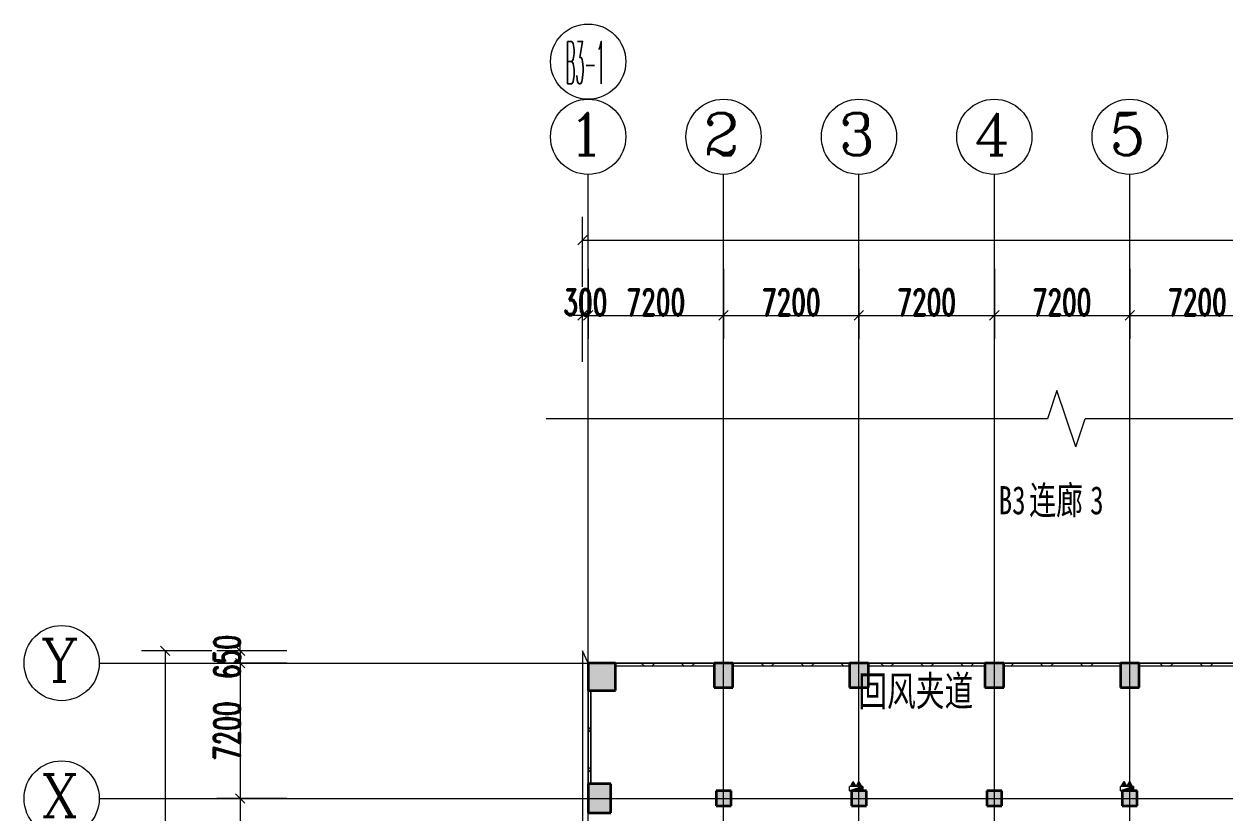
# Model space of a CAD drawing. Header units: millimetres. Extents: x -172041 to 399210, y -31706 to 192400.
# Drawn here: x -30000 to 33864, y 150425 to 192400 of the extents above; entities that cross this region are included whole.
import ezdxf

# ---------------------------------------------------------------- set-up
doc = ezdxf.new("R2010")
doc.units = ezdxf.units.MM
doc.linetypes.add('轴网线', pattern=[22.04, 18.38, -1.83, 0, -1.83])
doc.layers.get('0').update_dxf_attribs({"color": 8})
doc.layers.get('Defpoints').update_dxf_attribs({"color": 8})
for name, color, linetype, lineweight in [('A-ANNO-DIMS', 8, 'Continuous', 9), ('A-ANNO-NOTE', 8, 'Continuous', 5), ('A-AREA-IDEN', 8, 'Continuous', 9), ('A-DETL-GENF', 8, 'Continuous', 18), ('A-WALL', 8, 'Continuous', 5), ('A-WALL-FNSH', 8, 'Continuous', 9), ('A-WALL-PATT', 8, 'Continuous', 9), ('G-ANNO-TEXT', 8, 'Continuous', 9), ('M-EQPM', 8, 'Continuous', 5), ('S-COLS', 8, 'Continuous', 5), ('S-GRID', 8, 'Continuous', 9), ('S-GRID-IDEN', 8, 'Continuous', 9)]:
    doc.layers.add(name, color=color, linetype=linetype, lineweight=lineweight)
doc.styles.add('RomanC', font='romanc__.ttf', dxfattribs={"height": 2250})
doc.styles.add('RomanC_2', font='romanc__.ttf', dxfattribs={"width": 0.25, "height": 2250})
doc.styles.add('RomanD_3', font='romand__.ttf', dxfattribs={"width": 0.65, "height": 1400})
doc.styles.add('仿宋_2', font='', dxfattribs={"width": 0.7, "height": 1500})
doc.styles.add('仿宋_4', font='', dxfattribs={"width": 0.7, "height": 1600})
doc.styles.get('仿宋_2').set_extended_font_data('FangSong')
doc.styles.get('仿宋_4').set_extended_font_data('FangSong')
doc.dimstyles.new('第一_二道尺寸线', dxfattribs={"dimscale": 304.8, "dimtxt": 1405.004626, "dimasz": 1.64042, "dimexe": 4.10105, "dimexo": 0.0625, "dimgap": 0, "dimtad": 1, "dimdec": 0, "dimzin": 0, "dimdsep": 46, "dimtxsty": 'RomanD_3', "dimblk1": 'OBLIQUE', "dimblk2": 'OBLIQUE', "dimsah": 1, "dimcen": 0.09, "dimazin": 0, "dimtfac": 1, "dimtdec": 4, "dimtix": 1, "dimtmove": 0, "dimatfit": 3, "dimfxl": 8.2021, "dimfxlon": 1, "dimtvp": 1, "dimtolj": 1, "dimtzin": 0, "dimlwd": 18, "dimlwe": 18, "dimarcsym": 2})
pattern_1 = [(45, (-5e-09, 2e-10), (-1060.66, 1060.66), []), (135, (-5e-09, 2e-10), (-1060.66, -1060.66), [])]

# ---------------------------------------------------------------- blocks, each defined once
blk = doc.blocks.new('X-ST-F3-02-C-001_HLP2_rvt-1-LAY-2F-1_500-A')
at = {"layer": 'S-COLS', "true_color": 0xc0c0c0}
for points in [[(547, 156950), (1450, 156950), (1450, 158400), (0, 158400), (5, 156950), (494, 156950)], [(7700, 157100), (7700, 158400), (6700, 158400), (6700, 157100)], [(13900, 157100), (14900, 157100), (14900, 158400), (13900, 158400), (13900, 158150)], [(22100, 157100), (22100, 158400), (21100, 158400), (21100, 157100)], [(29300, 157100), (29300, 158400), (28300, 158400), (28300, 157100), (29072, 157100)], [(732, 150425), (1200, 150425), (1200, 151975), (0, 151975), (0, 150425), (150, 150425)], [(7600, 150800), (7600, 151600), (6800, 151600), (6800, 150800)], [(14800, 150800), (14800, 151600), (14000, 151600), (14000, 150800)], [(22000, 150800), (22000, 151600), (21200, 151600), (21200, 150800)], [(29200, 150800), (29200, 151600), (28400, 151600), (28400, 150800)]]:
    blk.add_hatch(color=9, dxfattribs=at).paths.add_polyline_path(points, flags=0)
at = {"layer": 'S-COLS', "color": 7, "lineweight": 35}
for p, q in [((1450, 158400), (0, 158400)), ((0, 158400), (0, 156950)), ((1450, 156950), (1450, 158400)), ((7700, 158400), (6700, 158400)), ((6700, 158400), (6700, 157100)), ((7700, 157100), (7700, 158400)), ((14900, 158400), (13900, 158400)), ((13900, 158400), (13900, 157100)), ((14900, 157100), (14900, 158400)), ((22100, 158400), (21100, 158400)), ((21100, 158400), (21100, 157100)), ((22100, 157100), (22100, 158400)), ((29300, 158400), (28300, 158400)), ((28300, 158400), (28300, 157100)), ((29300, 157100), (29300, 158400)), ((0, 156950), (1450, 156950)), ((6700, 157100), (7700, 157100)), ((13900, 157100), (14900, 157100)), ((21100, 157100), (22100, 157100)), ((28300, 157100), (29300, 157100)), ((1200, 151975), (0, 151975)), ((0, 151975), (0, 150425)), ((1200, 150425), (1200, 151975)), ((7600, 151600), (6800, 151600)), ((6800, 151600), (6800, 150800)), ((7600, 150800), (7600, 151600)), ((14800, 151600), (14000, 151600)), ((14000, 151600), (14000, 150800)), ((14800, 150800), (14800, 151600)), ((22000, 151600), (21200, 151600)), ((21200, 151600), (21200, 150800)), ((22000, 150800), (22000, 151600)), ((29200, 151600), (28400, 151600)), ((28400, 151600), (28400, 150800)), ((29200, 150800), (29200, 151600)), ((6800, 150800), (7600, 150800)), ((14000, 150800), (14800, 150800)), ((21200, 150800), (22000, 150800)), ((28400, 150800), (29200, 150800)), ((0, 150425), (1200, 150425))]:
    blk.add_line(p, q, dxfattribs=at)
blk = doc.blocks.new('剖切号 - 剖切号-930156-LAY-2F-1_500-A')
at = {"layer": 'A-DETL-GENF', "color": 91, "lineweight": 5, "true_color": 0x77ff77}
for p, q in [((0, 27666), (0, 1000)), ((1500, 500), (0, 1000)), ((1500, 500), (-1500, -500)), ((-1500, -500), (0, -1000)), ((0, -1000), (0, -27666))]:
    blk.add_line(p, q, dxfattribs=at)
blk = doc.blocks.new('X-AR-F3-00-W-003_HLP2_rvt-1-LAY-2F-1_500-A')
at = {"color": 91, "lineweight": 5, "true_color": 0x77ff77, "rotation": 269.9999999999998}
blk.add_blockref('剖切号 - 剖切号-930156-LAY-2F-1_500-A', (25431, 171400), dxfattribs=at)
at = {"layer": 'G-ANNO-TEXT', "color": 8, "lineweight": 15, "true_color": 0x777777, "char_height": 1500, "attachment_point": 1, "style": '仿宋_2'}
for s, insert, width in [('连廊', (23454, 167814), 3928.27), ('B3', (21833, 167814), 1964.13), ('\\f仿宋|b0|i0|c134|p49|;\\W.7;3', (26695, 167814), 982.07)]:
    blk.add_mtext(s, dxfattribs=dict(at, insert=insert, width=width))
blk = doc.blocks.new('室内消火栓箱_带灭火器__左右式_ - SG24D65-P-V60-LAY-2F-1_500-A')
at = {"layer": 'A-DETL-GENF', "lineweight": 5}
blk.add_hatch(color=256, dxfattribs=at).paths.add_polyline_path([(-350, 0), (-350, -240), (350, 0), (250, 0)], flags=0)
h = blk.add_hatch(color=256, dxfattribs=at)
h.paths.add_polyline_path([(-195, -280), (-195, -370), (-105, -370), (-105, -280)], flags=0)
h.paths.add_polyline_path([(105, -280), (105, -370), (195, -370), (195, -280)], flags=0)
for p, q in [((-350, -240), (350, 0)), ((-350, -240), (-350, 0)), ((-350, 0), (-350, -240)), ((-350, -240), (350, 0)), ((350, 0), (250, 0)), ((350, 0), (250, 0)), ((-350, -240), (350, -240)), ((-300, -240), (-150, -500)), ((-105, -280), (-195, -280)), ((-195, -280), (-195, -370)), ((-195, -370), (-105, -370)), ((0, -240), (-150, -500)), ((-105, -370), (-105, -280)), ((0, -240), (150, -500)), ((195, -280), (105, -280)), ((105, -280), (105, -370)), ((105, -370), (195, -370)), ((300, -240), (150, -500)), ((195, -370), (195, -280))]:
    blk.add_line(p, q, dxfattribs=at)
at = {"layer": 'M-EQPM'}
blk.add_line((350, 0), (350, -240), dxfattribs=at)
blk = doc.blocks.new('轴网 - 宽度系数 1_0-670626-LAY-2F-1_500-A')
at = {"layer": 'S-GRID-IDEN'}
blk.add_circle((0, 0), 4, dxfattribs=at)
blk = doc.blocks.new('_Oblique')
at = {"color": 0, "linetype": 'ByBlock', "lineweight": -2}
blk.add_line((-0.5, -0.5), (0.5, 0.5), dxfattribs=at)
blk = doc.blocks.new('DIMBLOCK37-LAY-2F-1_500-A')
at = {"layer": 'A-ANNO-DIMS', "color": 0, "lineweight": 18, "transparency": 16777216}
for p, q in [((-16019.05, 159050), (-19750, 159050)), ((-18500, 159050), (-18500, 159550)), ((-18500, 159050), (-18500, 158400)), ((-16019.05, 158400), (-19750, 158400)), ((-18500, 158400), (-18500, 157900))]:
    blk.add_line(p, q, dxfattribs=at)
at = {"layer": 'Defpoints', "color": 0, "transparency": 16777216}
for p in [(-16000, 159050), (-18500, 158400), (-16000, 158400)]:
    blk.add_point(p, dxfattribs=at)
at = {"layer": 'A-ANNO-DIMS', "color": 0, "lineweight": 18, "transparency": 16777216, "xscale": 500.0000000000001, "yscale": 500.0000000000001, "zscale": 500.0000000000001}
for p, rotation in [((-18500, 159050), 270), ((-18500, 158400), 90)]:
    blk.add_blockref('_Oblique', p, dxfattribs=dict(at, rotation=rotation))
at = {"layer": 'A-ANNO-DIMS', "color": 0, "lineweight": 18, "transparency": 16777216, "insert": (-19200, 158725), "char_height": 1400, "width": 2918.0865, "attachment_point": 5, "rotation": 90, "style": 'RomanD_3'}
blk.add_mtext('\\A1;650', dxfattribs=at)
blk = doc.blocks.new('DIMBLOCK38-LAY-2F-1_500-A')
at = {"layer": 'A-ANNO-DIMS', "color": 0, "lineweight": 18, "transparency": 16777216}
for p, q in [((-16019.05, 158400), (-19750, 158400)), ((-18500, 158400), (-18500, 151200)), ((-16019.05, 151200), (-19750, 151200))]:
    blk.add_line(p, q, dxfattribs=at)
at = {"layer": 'Defpoints', "color": 0, "transparency": 16777216}
for p in [(-16000, 158400), (-18500, 151200), (-16000, 151200)]:
    blk.add_point(p, dxfattribs=at)
at = {"layer": 'A-ANNO-DIMS', "color": 0, "lineweight": 18, "transparency": 16777216, "xscale": 500.0000000000001, "yscale": 500.0000000000001, "zscale": 500.0000000000001}
for p, rotation in [((-18500, 158400), 90), ((-18500, 151200), 270)]:
    blk.add_blockref('_Oblique', p, dxfattribs=dict(at, rotation=rotation))
at = {"layer": 'A-ANNO-DIMS', "color": 0, "lineweight": 18, "transparency": 16777216, "insert": (-19200, 154800), "char_height": 1400, "width": 3890.782, "attachment_point": 5, "rotation": 90, "style": 'RomanD_3'}
blk.add_mtext('\\A1;7200', dxfattribs=at)
blk = doc.blocks.new('DIMBLOCK39-LAY-2F-1_500-A')
at = {"layer": 'A-ANNO-DIMS', "color": 0, "lineweight": 18, "transparency": 16777216}
for p, q in [((-16019.05, 151200), (-19750, 151200)), ((-18500, 151200), (-18500, 144000)), ((-16019.05, 144000), (-19750, 144000))]:
    blk.add_line(p, q, dxfattribs=at)
at = {"layer": 'Defpoints', "color": 0, "transparency": 16777216}
for p in [(-16000, 151200), (-18500, 144000), (-16000, 144000)]:
    blk.add_point(p, dxfattribs=at)
at = {"layer": 'A-ANNO-DIMS', "color": 0, "lineweight": 18, "transparency": 16777216, "xscale": 500.0000000000001, "yscale": 500.0000000000001, "zscale": 500.0000000000001}
for p, rotation in [((-18500, 151200), 90), ((-18500, 144000), 270)]:
    blk.add_blockref('_Oblique', p, dxfattribs=dict(at, rotation=rotation))
at = {"layer": 'A-ANNO-DIMS', "color": 0, "lineweight": 18, "transparency": 16777216, "insert": (-19200, 147600), "char_height": 1400, "width": 3890.782, "attachment_point": 5, "rotation": 90, "style": 'RomanD_3'}
blk.add_mtext('\\A1;7200', dxfattribs=at)
blk = doc.blocks.new('DIMBLOCK61-LAY-2F-1_500-A')
at = {"layer": 'A-ANNO-DIMS', "color": 0, "lineweight": 18, "transparency": 16777216}
for p, q in [((0, 179380.95), (0, 175650)), ((-300, 174419.05), (-300, 178150)), ((-300, 176900), (-800, 176900)), ((-300, 176900), (0, 176900)), ((0, 176900), (500, 176900))]:
    blk.add_line(p, q, dxfattribs=at)
at = {"layer": 'Defpoints', "color": 0, "transparency": 16777216}
for p in [(0, 179400), (0, 176900), (-300, 174400)]:
    blk.add_point(p, dxfattribs=at)
at = {"layer": 'A-ANNO-DIMS', "color": 0, "lineweight": 18, "transparency": 16777216, "xscale": 500.0000000000001, "yscale": 500.0000000000001, "zscale": 500.0000000000001}
blk.add_blockref('_Oblique', (-300, 176900), dxfattribs=at)
at = {"layer": 'A-ANNO-DIMS', "color": 0, "lineweight": 18, "transparency": 16777216, "xscale": 500.0000000000001, "yscale": 500.0000000000001, "zscale": 500.0000000000001, "rotation": 180}
blk.add_blockref('_Oblique', (0, 176900), dxfattribs=at)
at = {"layer": 'A-ANNO-DIMS', "color": 0, "lineweight": 18, "transparency": 16777216, "insert": (-150, 177600), "char_height": 1400, "width": 2918.0865, "attachment_point": 5, "style": 'RomanD_3'}
blk.add_mtext('\\A1;300', dxfattribs=at)
blk = doc.blocks.new('DIMBLOCK62-LAY-2F-1_500-A')
at = {"layer": 'A-ANNO-DIMS', "color": 0, "lineweight": 18, "transparency": 16777216}
for p, q in [((0, 179380.95), (0, 175650)), ((7200, 179380.95), (7200, 175650)), ((0, 176900), (7200, 176900))]:
    blk.add_line(p, q, dxfattribs=at)
at = {"layer": 'Defpoints', "color": 0, "transparency": 16777216}
for p in [(0, 179400), (7200, 179400), (7200, 176900)]:
    blk.add_point(p, dxfattribs=at)
at = {"layer": 'A-ANNO-DIMS', "color": 0, "lineweight": 18, "transparency": 16777216, "xscale": 500.0000000000001, "yscale": 500.0000000000001, "zscale": 500.0000000000001, "rotation": 180}
blk.add_blockref('_Oblique', (0, 176900), dxfattribs=at)
at = {"layer": 'A-ANNO-DIMS', "color": 0, "lineweight": 18, "transparency": 16777216, "xscale": 500.0000000000001, "yscale": 500.0000000000001, "zscale": 500.0000000000001}
blk.add_blockref('_Oblique', (7200, 176900), dxfattribs=at)
at = {"layer": 'A-ANNO-DIMS', "color": 0, "lineweight": 18, "transparency": 16777216, "insert": (3600, 177600), "char_height": 1400, "width": 3890.782, "attachment_point": 5, "style": 'RomanD_3'}
blk.add_mtext('\\A1;7200', dxfattribs=at)
blk = doc.blocks.new('DIMBLOCK63-LAY-2F-1_500-A')
at = {"layer": 'A-ANNO-DIMS', "color": 0, "lineweight": 18, "transparency": 16777216}
for p, q in [((7200, 179380.95), (7200, 175650)), ((14400, 179380.95), (14400, 175650)), ((7200, 176900), (14400, 176900))]:
    blk.add_line(p, q, dxfattribs=at)
at = {"layer": 'Defpoints', "color": 0, "transparency": 16777216}
for p in [(7200, 179400), (14400, 179400), (14400, 176900)]:
    blk.add_point(p, dxfattribs=at)
at = {"layer": 'A-ANNO-DIMS', "color": 0, "lineweight": 18, "transparency": 16777216, "xscale": 500.0000000000001, "yscale": 500.0000000000001, "zscale": 500.0000000000001, "rotation": 180}
blk.add_blockref('_Oblique', (7200, 176900), dxfattribs=at)
at = {"layer": 'A-ANNO-DIMS', "color": 0, "lineweight": 18, "transparency": 16777216, "xscale": 500.0000000000001, "yscale": 500.0000000000001, "zscale": 500.0000000000001}
blk.add_blockref('_Oblique', (14400, 176900), dxfattribs=at)
at = {"layer": 'A-ANNO-DIMS', "color": 0, "lineweight": 18, "transparency": 16777216, "insert": (10800, 177600), "char_height": 1400, "width": 3890.782, "attachment_point": 5, "style": 'RomanD_3'}
blk.add_mtext('\\A1;7200', dxfattribs=at)
blk = doc.blocks.new('DIMBLOCK64-LAY-2F-1_500-A')
at = {"layer": 'A-ANNO-DIMS', "color": 0, "lineweight": 18, "transparency": 16777216}
for p, q in [((14400, 179380.95), (14400, 175650)), ((21600, 179380.95), (21600, 175650)), ((14400, 176900), (21600, 176900))]:
    blk.add_line(p, q, dxfattribs=at)
at = {"layer": 'Defpoints', "color": 0, "transparency": 16777216}
for p in [(14400, 179400), (21600, 179400), (21600, 176900)]:
    blk.add_point(p, dxfattribs=at)
at = {"layer": 'A-ANNO-DIMS', "color": 0, "lineweight": 18, "transparency": 16777216, "xscale": 500.0000000000001, "yscale": 500.0000000000001, "zscale": 500.0000000000001, "rotation": 180}
blk.add_blockref('_Oblique', (14400, 176900), dxfattribs=at)
at = {"layer": 'A-ANNO-DIMS', "color": 0, "lineweight": 18, "transparency": 16777216, "xscale": 500.0000000000001, "yscale": 500.0000000000001, "zscale": 500.0000000000001}
blk.add_blockref('_Oblique', (21600, 176900), dxfattribs=at)
at = {"layer": 'A-ANNO-DIMS', "color": 0, "lineweight": 18, "transparency": 16777216, "insert": (18000, 177600), "char_height": 1400, "width": 3890.782, "attachment_point": 5, "style": 'RomanD_3'}
blk.add_mtext('\\A1;7200', dxfattribs=at)
blk = doc.blocks.new('DIMBLOCK65-LAY-2F-1_500-A')
at = {"layer": 'A-ANNO-DIMS', "color": 0, "lineweight": 18, "transparency": 16777216}
for p, q in [((21600, 179380.95), (21600, 175650)), ((28800, 179380.95), (28800, 175650)), ((21600, 176900), (28800, 176900))]:
    blk.add_line(p, q, dxfattribs=at)
at = {"layer": 'Defpoints', "color": 0, "transparency": 16777216}
for p in [(21600, 179400), (28800, 179400), (28800, 176900)]:
    blk.add_point(p, dxfattribs=at)
at = {"layer": 'A-ANNO-DIMS', "color": 0, "lineweight": 18, "transparency": 16777216, "xscale": 500.0000000000001, "yscale": 500.0000000000001, "zscale": 500.0000000000001, "rotation": 180}
blk.add_blockref('_Oblique', (21600, 176900), dxfattribs=at)
at = {"layer": 'A-ANNO-DIMS', "color": 0, "lineweight": 18, "transparency": 16777216, "xscale": 500.0000000000001, "yscale": 500.0000000000001, "zscale": 500.0000000000001}
blk.add_blockref('_Oblique', (28800, 176900), dxfattribs=at)
at = {"layer": 'A-ANNO-DIMS', "color": 0, "lineweight": 18, "transparency": 16777216, "insert": (25200, 177600), "char_height": 1400, "width": 3890.782, "attachment_point": 5, "style": 'RomanD_3'}
blk.add_mtext('\\A1;7200', dxfattribs=at)
blk = doc.blocks.new('DIMBLOCK66-LAY-2F-1_500-A')
at = {"layer": 'A-ANNO-DIMS', "color": 0, "lineweight": 18, "transparency": 16777216}
for p, q in [((28800, 179380.95), (28800, 175650)), ((36000, 179380.95), (36000, 175650)), ((28800, 176900), (36000, 176900))]:
    blk.add_line(p, q, dxfattribs=at)
at = {"layer": 'Defpoints', "color": 0, "transparency": 16777216}
for p in [(28800, 179400), (36000, 179400), (36000, 176900)]:
    blk.add_point(p, dxfattribs=at)
at = {"layer": 'A-ANNO-DIMS', "color": 0, "lineweight": 18, "transparency": 16777216, "xscale": 500.0000000000001, "yscale": 500.0000000000001, "zscale": 500.0000000000001, "rotation": 180}
blk.add_blockref('_Oblique', (28800, 176900), dxfattribs=at)
at = {"layer": 'A-ANNO-DIMS', "color": 0, "lineweight": 18, "transparency": 16777216, "xscale": 500.0000000000001, "yscale": 500.0000000000001, "zscale": 500.0000000000001}
blk.add_blockref('_Oblique', (36000, 176900), dxfattribs=at)
at = {"layer": 'A-ANNO-DIMS', "color": 0, "lineweight": 18, "transparency": 16777216, "insert": (32400, 177600), "char_height": 1400, "width": 3890.782, "attachment_point": 5, "style": 'RomanD_3'}
blk.add_mtext('\\A1;7200', dxfattribs=at)
blk = doc.blocks.new('DIMBLOCK127-LAY-2F-1_500-A')
at = {"layer": 'A-ANNO-DIMS', "color": 0, "lineweight": 18, "transparency": 16777216}
for p, q in [((-20019.05, 159050), (-23750, 159050)), ((-22500, 159050), (-22500, -650)), ((-20019.05, -650), (-23750, -650))]:
    blk.add_line(p, q, dxfattribs=at)
at = {"layer": 'Defpoints', "color": 0, "transparency": 16777216}
for p in [(-20000, 159050), (-22500, -650), (-20000, -650)]:
    blk.add_point(p, dxfattribs=at)
at = {"layer": 'A-ANNO-DIMS', "color": 0, "lineweight": 18, "transparency": 16777216, "xscale": 500.0000000000001, "yscale": 500.0000000000001, "zscale": 500.0000000000001}
for p, rotation in [((-22500, 159050), 90), ((-22500, -650), 270)]:
    blk.add_blockref('_Oblique', p, dxfattribs=dict(at, rotation=rotation))
at = {"layer": 'A-ANNO-DIMS', "color": 0, "lineweight": 18, "transparency": 16777216, "insert": (-23200, 79200), "char_height": 1400, "width": 5836.1731, "attachment_point": 5, "rotation": 90, "style": 'RomanD_3'}
blk.add_mtext('\\A1;159700', dxfattribs=at)
blk = doc.blocks.new('DIMBLOCK128-LAY-2F-1_500-A')
at = {"layer": 'A-ANNO-DIMS', "color": 0, "lineweight": 18, "transparency": 16777216}
for p, q in [((-300, 178419.05), (-300, 182150)), ((293100, 178419.05), (293100, 182150)), ((-300, 180900), (293100, 180900))]:
    blk.add_line(p, q, dxfattribs=at)
at = {"layer": 'Defpoints', "color": 0, "transparency": 16777216}
for p in [(293100, 180900), (-300, 178400), (293100, 178400)]:
    blk.add_point(p, dxfattribs=at)
at = {"layer": 'A-ANNO-DIMS', "color": 0, "lineweight": 18, "transparency": 16777216, "xscale": 500.0000000000001, "yscale": 500.0000000000001, "zscale": 500.0000000000001, "rotation": 180}
blk.add_blockref('_Oblique', (-300, 180900), dxfattribs=at)
at = {"layer": 'A-ANNO-DIMS', "color": 0, "lineweight": 18, "transparency": 16777216, "xscale": 500.0000000000001, "yscale": 500.0000000000001, "zscale": 500.0000000000001}
blk.add_blockref('_Oblique', (293100, 180900), dxfattribs=at)
at = {"layer": 'A-ANNO-DIMS', "color": 0, "lineweight": 18, "transparency": 16777216, "insert": (146400, 181600), "char_height": 1400, "width": 5836.1731, "attachment_point": 5, "style": 'RomanD_3'}
blk.add_mtext('\\A1;293400', dxfattribs=at)
blk = doc.blocks.new('临时单轴号 - 临时标记-下-5mm-4768052-LAY-2F-1_500-A')
at = {"layer": 'A-ANNO-NOTE', "lineweight": 18}
blk.add_circle((0, 12), 4, dxfattribs=at)

msp = doc.modelspace()

# ---------------------------------------------------------------- hatches: boundary and pattern name
at = {"layer": 'A-WALL-PATT', "lineweight": 5}
h = msp.add_hatch(dxfattribs=at)
h.set_pattern_fill('FP_12', color=256, style=0, pattern_type=2)
h.set_pattern_definition(pattern_1)
h.paths.add_polyline_path([(1450, 158250), (6700, 158254), (6700, 158400), (1450, 158400), (1450, 158250.8)], flags=0)
h.paths.add_polyline_path([(78700, 158250), (78700, 158400), (72500, 158400), (72500, 158250)], flags=0)
h.paths.add_polyline_path([(241056.2, 158250), (244175, 158250), (244175, 158400), (238100, 158396.3), (238100, 158250)], flags=0)
h.paths.add_polyline_path([(82432.8, 158250), (85900, 158250), (85900, 158399), (79700, 158400), (79700, 158250)], flags=0)
h.paths.add_polyline_path([(71500, 158250), (71500, 158400), (65300, 158400), (65300, 158250), (68012.5, 158250)], flags=0)
h.paths.add_polyline_path([(86900, 158250), (93100, 158250), (93100, 158400), (86900, 158400), (86900, 158303.3)], flags=0)
h.paths.add_polyline_path([(237100, 158250), (237100, 158400), (230900, 158400), (230900, 158250), (233846.1, 158250)], flags=0)
h.paths.add_polyline_path([(94100, 158250), (100300, 158250), (100300, 158400), (94100, 158400), (94100, 158307.8)], flags=0)
h.paths.add_polyline_path([(7700, 158250), (13900, 158250), (13900, 158400), (7700, 158400), (7700, 158254.6)], flags=0)
h.paths.add_polyline_path([(229900, 158250), (229900, 158399), (223700, 158400), (223700, 158250), (226635.9, 158250)], flags=0)
h.paths.add_polyline_path([(101300, 158250), (107500, 158250), (107500, 158400), (101300, 158400), (101300, 158312.2)], flags=0)
h.paths.add_polyline_path([(108500, 158250), (114700, 158250), (114700, 158399), (108500, 158400), (108500, 158316.6)], flags=0)
h.paths.add_polyline_path([(64300, 158250), (64300, 158400), (58100, 158400), (58100, 158250), (60802.3, 158250)], flags=0)
h.paths.add_polyline_path([(222700, 158250), (222700, 158400), (216500, 158400), (216500, 158250)], flags=0)
h.paths.add_polyline_path([(215500, 158250), (215500, 158400), (209300, 158400), (209300, 158250), (212215.6, 158250)], flags=0)
h.paths.add_polyline_path([(14900, 158250), (21100, 158250), (21100, 158400), (14900, 158400), (14900, 158259.1)], flags=0)
h.paths.add_polyline_path([(115700, 158250), (121900, 158250), (121900, 158400), (115700, 158400), (115700, 158321)], flags=0)
h.paths.add_polyline_path([(122900, 158250), (129100, 158250), (129100, 158400), (122900, 158400), (122900, 158325.5)], flags=0)
h.paths.add_polyline_path([(130100, 158250), (136300, 158250), (136300, 158400), (130100, 158400), (130100, 158329.9)], flags=0)
h.paths.add_polyline_path([(57100, 158250), (57100, 158399), (50900, 158400), (50900, 158250), (55394.7, 158250)], flags=0)
h.paths.add_polyline_path([(22100, 158250), (28300, 158250), (28300, 158400), (22100, 158400), (22100, 158263.5)], flags=0)
h.paths.add_polyline_path([(208300, 158250), (208300, 158400), (202100, 158400), (202100, 158250)], flags=0)
h.paths.add_polyline_path([(201100, 158250), (201100, 158399), (194900, 158400), (194900, 158250), (198060.4, 158250)], flags=0)
h.paths.add_polyline_path([(29300, 158250), (35500, 158250), (35500, 158400), (29300, 158400), (29300, 158267.9)], flags=0)
h.paths.add_polyline_path([(36500, 158250), (42700, 158250), (42700, 158400), (36500, 158400), (36500, 158272.3)], flags=0)
h.paths.add_polyline_path([(193900, 158250), (193900, 158400), (187700, 158400), (187700, 158250)], flags=0)
h.paths.add_polyline_path([(186700, 158250), (186700, 158400), (180500, 158400), (180500, 158250), (183375, 158250)], flags=0)
h.paths.add_polyline_path([(137300, 158250), (143500, 158250), (143500, 158399), (137300, 158400), (137300, 158334.3)], flags=0)
h.paths.add_polyline_path([(179500, 158250), (179500, 158400), (173300, 158400), (173300, 158250), (176164.8, 158250)], flags=0)
h.paths.add_polyline_path([(144500, 158250), (150700, 158250), (150700, 158400), (144500, 158400), (144500, 158338.7)], flags=0)
h.paths.add_polyline_path([(151700, 158250), (157900, 158250), (157900, 158400), (151700, 158400), (151700, 158343.2)], flags=0)
h.paths.add_polyline_path([(170769.3, 158250), (172300, 158250), (172300, 158399), (166100, 158400), (166100, 158250), (168954.7, 158250)], flags=0)
h.paths.add_polyline_path([(158900, 158250), (165100, 158250), (165100, 158400), (158900, 158400), (158900, 158347.6)], flags=0)
h.paths.add_polyline_path([(49900, 158250), (49900, 158400), (43700, 158400), (43700, 158250)], flags=0)
h = msp.add_hatch(dxfattribs=at)
h.set_pattern_fill('FP_12', color=256, style=0, pattern_type=2)
h.set_pattern_definition(pattern_1)
h.paths.add_polyline_path([(143.6, 101575), (150, 101575), (150, 107275), (0, 107275), (0, 101575), (10.7, 101575)], flags=0)
h.paths.add_polyline_path([(150, 115925), (150, 118840), (0, 118840), (0, 115925), (24.2, 115925)], flags=0)
h.paths.add_polyline_path([(150, 123175), (150, 128825), (0, 128825), (0, 123175), (146.6, 123175)], flags=0)
h.paths.add_polyline_path([(116.5, 130375), (150, 130375), (150, 136025), (0, 136025), (0, 130375)], flags=0)
h.paths.add_polyline_path([(86.6, 137525), (150, 137525), (150, 143275), (0, 143275), (0, 137525)], flags=0)
h.paths.add_polyline_path([(0, 144775), (150, 144775), (150, 150425), (0, 150425), (0, 147590.5)], flags=0)
h.paths.add_polyline_path([(26.2, 151975), (150, 151975), (150, 156950), (0, 156950), (0, 151975)], flags=0)

# ---------------------------------------------------------------- linework, layer by layer
at = {"layer": 'A-WALL', "lineweight": 9}
for p, q in [((6700, 158400), (1450, 158400)), ((13900, 158400), (7700, 158400)), ((21100, 158400), (14900, 158400)), ((28300, 158400), (22100, 158400)), ((35500, 158400), (29300, 158400)), ((1450, 158250), (6700, 158250)), ((7700, 158250), (13900, 158250)), ((14900, 158250), (21100, 158250)), ((22100, 158250), (28300, 158250)), ((29300, 158250), (35500, 158250)), ((0, 151975), (0, 156950)), ((0, 156950), (0, 151975)), ((150, 151975), (150, 156950))]:
    msp.add_line(p, q, dxfattribs=at)
at = {"layer": 'A-WALL'}
msp.add_line((150, 156950), (150, 151975), dxfattribs=at)
at = {"layer": 'A-WALL-FNSH', "lineweight": 5}
for p, q in [((-300, 159050), (-300, 122360)), ((0, 158400), (-300, 159050))]:
    msp.add_line(p, q, dxfattribs=at)
at = {"layer": 'S-GRID'}
for p, q in [((0, 174400), (0, 184400)), ((7200, 174400), (7200, 184400)), ((14400, 174400), (14400, 184400)), ((21600, 174400), (21600, 184400)), ((28800, 174400), (28800, 184400)), ((-26000, 158400), (-16000, 158400)), ((-26000, 151200), (-16000, 151200))]:
    msp.add_line(p, q, dxfattribs=at)
at = {"layer": 'S-GRID', "linetype": '轴网线'}
for p, q in [((0, -17706.2), (0, 174400)), ((7200, -17706.2), (7200, 174400)), ((14400, -17706.2), (14400, 174400)), ((21600, -17706.2), (21600, 174400)), ((28800, -17706.2), (28800, 174400)), ((-16000, 158400), (308800, 158400)), ((-16000, 151200), (308800, 151200))]:
    msp.add_line(p, q, dxfattribs=at)

# ---------------------------------------------------------------- block references
at = {"lineweight": 5}
for name in ['X-AR-F3-00-W-003_HLP2_rvt-1-LAY-2F-1_500-A', 'X-ST-F3-02-C-001_HLP2_rvt-1-LAY-2F-1_500-A']:
    msp.add_blockref(name, (0, 0), dxfattribs=at)
at = {"layer": 'A-ANNO-NOTE', "lineweight": 18, "xscale": 500, "yscale": 500, "zscale": 500}
msp.add_blockref('临时单轴号 - 临时标记-下-5mm-4768052-LAY-2F-1_500-A', (0, 184400), dxfattribs=at)
at = {"layer": 'M-EQPM', "rotation": 180}
for p in [(14250, 151600), (28650, 151600)]:
    msp.add_blockref('室内消火栓箱_带灭火器__左右式_ - SG24D65-P-V60-LAY-2F-1_500-A', p, dxfattribs=at)
at = {"layer": 'S-GRID-IDEN', "xscale": 499.9999999999995, "yscale": 499.9999999999995, "zscale": 499.9999999999995}
for p in [(0, 186400), (7200, 186400), (14400, 186400), (21600, 186400), (28800, 186400)]:
    msp.add_blockref('轴网 - 宽度系数 1_0-670626-LAY-2F-1_500-A', p, dxfattribs=at)
at = {"layer": 'S-GRID-IDEN', "xscale": 499.9999999999995, "yscale": 499.9999999999995, "zscale": 499.9999999999995, "rotation": 269.9999999999994}
for p in [(-28000, 158400), (-28000, 151200)]:
    msp.add_blockref('轴网 - 宽度系数 1_0-670626-LAY-2F-1_500-A', p, dxfattribs=at)

# ---------------------------------------------------------------- texts
at = {"layer": 'A-ANNO-NOTE', "lineweight": 9, "insert": (-1186.7, 191475), "char_height": 2250, "width": 2825.948, "attachment_point": 1, "style": 'RomanC_2'}
msp.add_mtext('B3-1', dxfattribs=at)
at = {"layer": 'A-AREA-IDEN', "insert": (14366.9, 157716.9), "char_height": 1600, "width": 8081.01, "attachment_point": 1, "style": '仿宋_4'}
msp.add_mtext('回风夹道', dxfattribs=at)
at = {"layer": 'S-GRID-IDEN', "char_height": 2250, "attachment_point": 1, "style": 'RomanC'}
for s, insert, width in [('\\fRomanC|b0|i0|c134|p2|;1', (-1083.4, 187664.7), 2565.4), ('\\fRomanC|b0|i0|c134|p2|;2', (6116.6, 187664.7), 2565.4), ('\\fRomanC|b0|i0|c134|p2|;3', (13316.6, 187664.7), 2565.4), ('\\fRomanC|b0|i0|c134|p2|;4', (20516.6, 187664.7), 2565.4), ('\\fRomanC|b0|i0|c134|p2|;5', (27716.6, 187664.7), 2565.4), ('\\fRomanC|b0|i0|c134|p2|;Y', (-29119, 159667), 2685.653), ('\\fRomanC|b0|i0|c134|p2|;X', (-29069, 152467), 2565.4)]:
    msp.add_mtext(s, dxfattribs=dict(at, insert=insert, width=width))

# ---------------------------------------------------------------- dimensions: what is measured, and where the dimension line sits
at = {"layer": 'A-ANNO-DIMS', "lineweight": 18}
for base, p1, p2, override, picture, middle in [((293100, 180900), (-300, 178400), (293100, 178400), {"dimpost": '<>', "dimfxl": 293400}, 'DIMBLOCK128-LAY-2F-1_500-A', (146400, 181600)), ((0, 176900), (-300, 174400), (0, 179400), {"dimpost": '<>', "dimfxl": 5008.991915}, 'DIMBLOCK61-LAY-2F-1_500-A', (-150, 177600)), ((7200, 176900), (0, 179400), (7200, 179400), {"dimpost": '<>', "dimfxl": 7200}, 'DIMBLOCK62-LAY-2F-1_500-A', (3600, 177600)), ((14400, 176900), (7200, 179400), (14400, 179400), {"dimpost": '<>', "dimfxl": 7200}, 'DIMBLOCK63-LAY-2F-1_500-A', (10800, 177600)), ((21600, 176900), (14400, 179400), (21600, 179400), {"dimpost": '<>', "dimfxl": 7200}, 'DIMBLOCK64-LAY-2F-1_500-A', (18000, 177600)), ((28800, 176900), (21600, 179400), (28800, 179400), {"dimpost": '<>', "dimfxl": 7200}, 'DIMBLOCK65-LAY-2F-1_500-A', (25200, 177600)), ((36000, 176900), (28800, 179400), (36000, 179400), {"dimpost": '<>', "dimfxl": 7200}, 'DIMBLOCK66-LAY-2F-1_500-A', (32400, 177600))]:
    dim = msp.add_linear_dim(base=base, p1=p1, p2=p2, dimstyle='第一_二道尺寸线', override=override, dxfattribs=at)
    dim.commit()
    dim.dimension.update_dxf_attribs({"geometry": picture, "text_midpoint": middle})
for base, p1, p2, override, picture, middle in [((-18500, 158400), (-16000, 159050), (-16000, 158400), {"dimpost": '<>', "dimfxl": 650}, 'DIMBLOCK37-LAY-2F-1_500-A', (-19200, 158725)), ((-22500, -650), (-20000, 159050), (-20000, -650), {"dimpost": '<>', "dimfxl": 159700}, 'DIMBLOCK127-LAY-2F-1_500-A', (-23200, 79200)), ((-18500, 151200), (-16000, 158400), (-16000, 151200), {"dimpost": '<>', "dimfxl": 7200}, 'DIMBLOCK38-LAY-2F-1_500-A', (-19200, 154800)), ((-18500, 144000), (-16000, 151200), (-16000, 144000), {"dimpost": '<>', "dimfxl": 7200}, 'DIMBLOCK39-LAY-2F-1_500-A', (-19200, 147600))]:
    dim = msp.add_linear_dim(base=base, p1=p1, p2=p2, angle=90, dimstyle='第一_二道尺寸线', override=override, dxfattribs=at)
    dim.commit()
    dim.dimension.update_dxf_attribs({"geometry": picture, "text_midpoint": middle})

doc.saveas('drawing.dxf')
